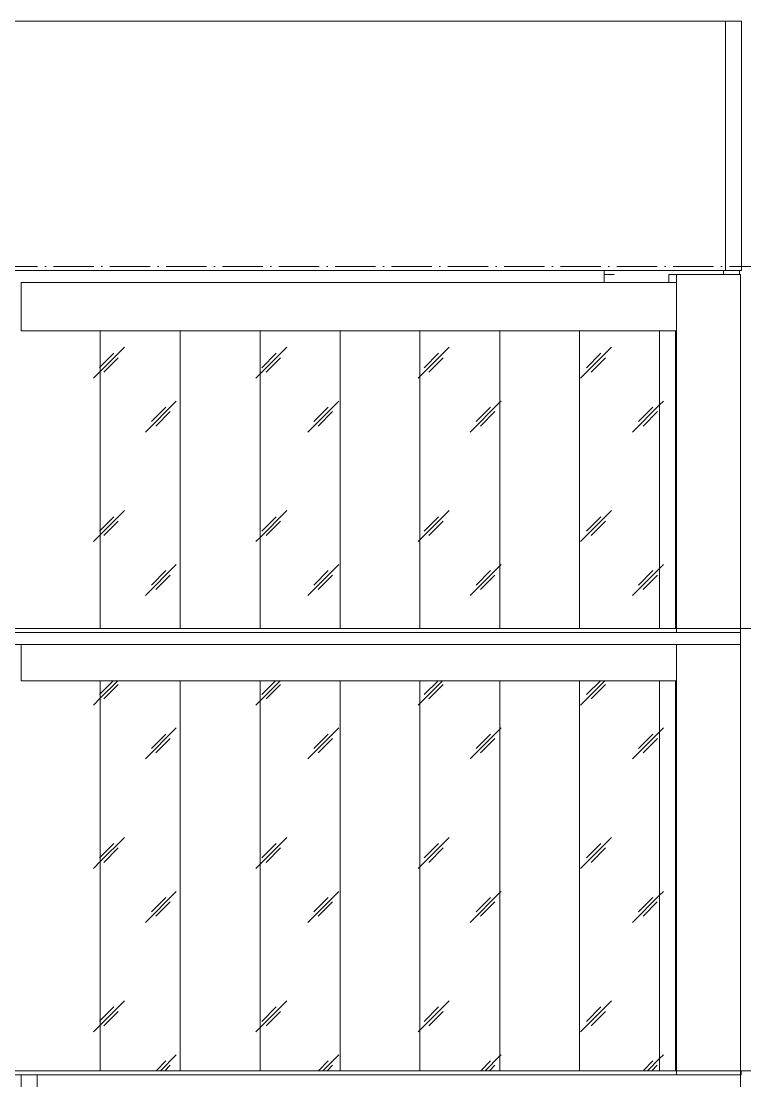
# Model space of a CAD drawing. Header units: millimetres. Extents: x -12680 to 112808, y -16580 to 93550.
# Drawn here: x 87034 to 96025, y 5375 to 18550 of the extents above; entities that cross this region are included whole.
import ezdxf

# ---------------------------------------------------------------- set-up
doc = ezdxf.new("R2010")
doc.units = ezdxf.units.MM
doc.linetypes.add('Grid Line', pattern=[14, 10, -2, 0, -2])
for name, color, linetype, lineweight in [('KINH', 152, 'Continuous', 5), ('NET CAT', 3, 'Continuous', 5), ('NET CATConcrete', 3, 'Continuous', 5), ('NET-THAY', 2, 'Continuous', 15), ('TRUC', 225, 'Continuous', 5)]:
    doc.layers.add(name, color=color, linetype=linetype, lineweight=lineweight)
pattern_1 = [(45.204, (43673.7, 40601.6), (0.002, 2032), [252.695, -2610.806]), (45.204, (43619, 40656.7), (0.002, 2032), [252.695, -2610.806]), (45.204, (43543.6, 40525.7), (0.002, 2032), [544.27, -2319.235]), (45.204, (42301.8, 41963), (0.002, 2032), [252.695, -2610.806]), (45.204, (42247, 42018.2), (0.002, 2032), [252.695, -2610.806]), (45.204, (42171.7, 41887.1), (0.002, 2032), [544.27, -2319.235])]

# ---------------------------------------------------------------- blocks, each defined once
blk = doc.blocks.new('System Panel - Glazed-V112-MẶT CẮT B-B')
at = {"layer": 'KINH'}
h = blk.add_hatch(dxfattribs=at)
h.set_pattern_fill('FP_8', color=256, style=0, pattern_type=2)
h.set_pattern_definition(pattern_1)
h.paths.add_polyline_path([(88016, 5500), (88016, 10350), (87034, 10350), (87034, 5500)], flags=0)
at = {"layer": 'KINH', "color": 7}
blk.add_line((88016, 5500), (88016, 10350), dxfattribs=at)
blk = doc.blocks.new('System Panel - Glazed-V113-MẶT CẮT B-B')
at = {"layer": 'KINH'}
h = blk.add_hatch(dxfattribs=at)
h.set_pattern_fill('FP_8', color=256, style=0, pattern_type=2)
h.set_pattern_definition(pattern_1)
h.paths.add_polyline_path([(89009, 5500), (89009, 10350), (88016, 10350), (88016, 5500)], flags=0)
at = {"layer": 'KINH', "color": 7}
for p, q in [((88016, 10350), (88016, 5500)), ((89009, 5500), (89009, 10350))]:
    blk.add_line(p, q, dxfattribs=at)
blk = doc.blocks.new('System Panel - Glazed-V114-MẶT CẮT B-B')
at = {"layer": 'KINH'}
h = blk.add_hatch(dxfattribs=at)
h.set_pattern_fill('FP_8', color=256, style=0, pattern_type=2)
h.set_pattern_definition(pattern_1)
h.paths.add_polyline_path([(90002, 5500), (90002, 10350), (89009, 10350), (89009, 5500)], flags=0)
at = {"layer": 'KINH', "color": 7}
for p, q in [((89009, 10350), (89009, 5500)), ((90002, 5500), (90002, 10350))]:
    blk.add_line(p, q, dxfattribs=at)
blk = doc.blocks.new('System Panel - Glazed-V115-MẶT CẮT B-B')
at = {"layer": 'KINH'}
h = blk.add_hatch(dxfattribs=at)
h.set_pattern_fill('FP_8', color=256, style=0, pattern_type=2)
h.set_pattern_definition(pattern_1)
h.paths.add_polyline_path([(90995, 5500), (90995, 10350), (90002, 10350), (90002, 5500), (90446, 5500)], flags=0)
at = {"layer": 'KINH', "color": 7}
for p, q in [((90002, 10350), (90002, 5500)), ((90995, 5500), (90995, 10350))]:
    blk.add_line(p, q, dxfattribs=at)
blk = doc.blocks.new('System Panel - Glazed-V116-MẶT CẮT B-B')
at = {"layer": 'KINH'}
h = blk.add_hatch(dxfattribs=at)
h.set_pattern_fill('FP_8', color=256, style=0, pattern_type=2)
h.set_pattern_definition(pattern_1)
h.paths.add_polyline_path([(91988, 5500), (91988, 10350), (90995, 10350), (90995, 5500)], flags=0)
at = {"layer": 'KINH', "color": 7}
for p, q in [((90995, 10350), (90995, 5500)), ((91988, 5500), (91988, 10350))]:
    blk.add_line(p, q, dxfattribs=at)
blk = doc.blocks.new('System Panel - Glazed-V117-MẶT CẮT B-B')
at = {"layer": 'KINH'}
h = blk.add_hatch(dxfattribs=at)
h.set_pattern_fill('FP_8', color=256, style=0, pattern_type=2)
h.set_pattern_definition(pattern_1)
h.paths.add_polyline_path([(92981, 5500), (92981, 10350), (91988, 10350), (91988, 5500)], flags=0)
at = {"layer": 'KINH', "color": 7}
for p, q in [((91988, 10350), (91988, 5500)), ((92981, 5500), (92981, 10350))]:
    blk.add_line(p, q, dxfattribs=at)
blk = doc.blocks.new('System Panel - Glazed-V118-MẶT CẮT B-B')
at = {"layer": 'KINH'}
h = blk.add_hatch(dxfattribs=at)
h.set_pattern_fill('FP_8', color=256, style=0, pattern_type=2)
h.set_pattern_definition(pattern_1)
h.paths.add_polyline_path([(93973, 5500), (93973, 10350), (92981, 10350), (92981, 5500)], flags=0)
at = {"layer": 'KINH', "color": 7}
for p, q in [((92981, 10350), (92981, 5500)), ((93973, 5500), (93973, 10350))]:
    blk.add_line(p, q, dxfattribs=at)
blk = doc.blocks.new('System Panel - Glazed-V119-MẶT CẮT B-B')
at = {"layer": 'KINH'}
h = blk.add_hatch(dxfattribs=at)
h.set_pattern_fill('FP_8', color=256, style=0, pattern_type=2)
h.set_pattern_definition(pattern_1)
h.paths.add_polyline_path([(94966, 5500), (94966, 10350), (93973, 10350), (93973, 5500), (94129, 5500)], flags=0)
at = {"layer": 'KINH', "color": 7}
for p, q in [((93973, 10350), (93973, 5500)), ((94966, 5500), (94966, 10350))]:
    blk.add_line(p, q, dxfattribs=at)
blk = doc.blocks.new('System Panel - Glazed-V120-MẶT CẮT B-B')
at = {"layer": 'KINH'}
h = blk.add_hatch(dxfattribs=at)
h.set_pattern_fill('FP_8', color=256, style=0, pattern_type=2)
h.set_pattern_definition(pattern_1)
h.paths.add_polyline_path([(95165, 5500), (95165, 10350), (94966, 10350), (94966, 5500)], flags=0)
at = {"layer": 'KINH', "color": 7}
for p, q in [((94966, 10350), (94966, 5500)), ((95165, 5500), (95165, 10350))]:
    blk.add_line(p, q, dxfattribs=at)
blk = doc.blocks.new('System Panel - Glazed-V199-MẶT CẮT B-B')
at = {"layer": 'KINH'}
h = blk.add_hatch(dxfattribs=at)
h.set_pattern_fill('FP_8', color=256, style=0, pattern_type=2)
h.set_pattern_definition(pattern_1)
h.paths.add_polyline_path([(88016, 11000), (88016, 14700), (87034, 14700), (87034, 11000)], flags=0)
at = {"layer": 'KINH', "color": 7}
blk.add_line((88016, 11000), (88016, 14700), dxfattribs=at)
blk = doc.blocks.new('System Panel - Glazed-V200-MẶT CẮT B-B')
at = {"layer": 'KINH'}
h = blk.add_hatch(dxfattribs=at)
h.set_pattern_fill('FP_8', color=256, style=0, pattern_type=2)
h.set_pattern_definition(pattern_1)
h.paths.add_polyline_path([(89009, 11000), (89009, 14700), (88016, 14700), (88016, 11000)], flags=0)
at = {"layer": 'KINH', "color": 7}
for p, q in [((88016, 14700), (88016, 11000)), ((89009, 11000), (89009, 14700))]:
    blk.add_line(p, q, dxfattribs=at)
blk = doc.blocks.new('System Panel - Glazed-V201-MẶT CẮT B-B')
at = {"layer": 'KINH'}
h = blk.add_hatch(dxfattribs=at)
h.set_pattern_fill('FP_8', color=256, style=0, pattern_type=2)
h.set_pattern_definition(pattern_1)
h.paths.add_polyline_path([(90002, 11000), (90002, 14700), (89009, 14700), (89009, 11000)], flags=0)
at = {"layer": 'KINH', "color": 7}
for p, q in [((89009, 14700), (89009, 11000)), ((90002, 11000), (90002, 14700))]:
    blk.add_line(p, q, dxfattribs=at)
blk = doc.blocks.new('System Panel - Glazed-V202-MẶT CẮT B-B')
at = {"layer": 'KINH'}
h = blk.add_hatch(dxfattribs=at)
h.set_pattern_fill('FP_8', color=256, style=0, pattern_type=2)
h.set_pattern_definition(pattern_1)
h.paths.add_polyline_path([(90995, 11000), (90995, 14700), (90002, 14700), (90002, 11000), (90446, 11000)], flags=0)
at = {"layer": 'KINH', "color": 7}
for p, q in [((90002, 14700), (90002, 11000)), ((90995, 11000), (90995, 14700))]:
    blk.add_line(p, q, dxfattribs=at)
blk = doc.blocks.new('System Panel - Glazed-V203-MẶT CẮT B-B')
at = {"layer": 'KINH'}
h = blk.add_hatch(dxfattribs=at)
h.set_pattern_fill('FP_8', color=256, style=0, pattern_type=2)
h.set_pattern_definition(pattern_1)
h.paths.add_polyline_path([(90995, 11000), (91988, 11000), (91988, 14700), (90995, 14700), (90995, 14232)], flags=0)
at = {"layer": 'KINH', "color": 7}
for p, q in [((90995, 14700), (90995, 11000)), ((91988, 11000), (91988, 14700))]:
    blk.add_line(p, q, dxfattribs=at)
blk = doc.blocks.new('System Panel - Glazed-V204-MẶT CẮT B-B')
at = {"layer": 'KINH'}
h = blk.add_hatch(dxfattribs=at)
h.set_pattern_fill('FP_8', color=256, style=0, pattern_type=2)
h.set_pattern_definition(pattern_1)
h.paths.add_polyline_path([(91988, 11000), (92981, 11000), (92981, 14700), (91988, 14700), (91988, 14232)], flags=0)
at = {"layer": 'KINH', "color": 7}
for p, q in [((91988, 14700), (91988, 11000)), ((92981, 11000), (92981, 14700))]:
    blk.add_line(p, q, dxfattribs=at)
blk = doc.blocks.new('System Panel - Glazed-V205-MẶT CẮT B-B')
at = {"layer": 'KINH'}
h = blk.add_hatch(dxfattribs=at)
h.set_pattern_fill('FP_8', color=256, style=0, pattern_type=2)
h.set_pattern_definition(pattern_1)
h.paths.add_polyline_path([(92981, 11000), (93973, 11000), (93973, 14700), (92981, 14700), (92981, 14232)], flags=0)
at = {"layer": 'KINH', "color": 7}
for p, q in [((92981, 14700), (92981, 11000)), ((93973, 11000), (93973, 14700))]:
    blk.add_line(p, q, dxfattribs=at)
blk = doc.blocks.new('System Panel - Glazed-V206-MẶT CẮT B-B')
at = {"layer": 'KINH'}
h = blk.add_hatch(dxfattribs=at)
h.set_pattern_fill('FP_8', color=256, style=0, pattern_type=2)
h.set_pattern_definition(pattern_1)
h.paths.add_polyline_path([(94129, 11000), (94966, 11000), (94966, 14700), (93973, 14700), (93973, 11000)], flags=0)
at = {"layer": 'KINH', "color": 7}
for p, q in [((93973, 14700), (93973, 11000)), ((94966, 11000), (94966, 14700))]:
    blk.add_line(p, q, dxfattribs=at)
blk = doc.blocks.new('System Panel - Glazed-V207-MẶT CẮT B-B')
at = {"layer": 'KINH'}
h = blk.add_hatch(dxfattribs=at)
h.set_pattern_fill('FP_8', color=256, style=0, pattern_type=2)
h.set_pattern_definition(pattern_1)
h.paths.add_polyline_path([(95165, 11000), (95165, 14700), (94966, 14700), (94966, 11000)], flags=0)
at = {"layer": 'KINH', "color": 7}
for p, q in [((94966, 14700), (94966, 11000)), ((95165, 11000), (95165, 14700))]:
    blk.add_line(p, q, dxfattribs=at)
blk = doc.blocks.new('ALC1807-ASCENT PLAZA-TANG 1_2_rvt-1-MẶT CẮT B-B')
at = {"layer": 'NET-THAY', "color": 10}
for p, q in [((95985, 18550), (83574, 18550)), ((95786, 15450), (95786, 18550)), ((95985, 18550), (95786, 18550)), ((95985, 18550), (95985, 15450)), ((95985, 15450), (95985, 18550)), ((83574, 15450), (95985, 15450)), ((95985, 15450), (95786, 15450)), ((87034, 0), (87034, 5450)), ((87034, 5450), (87232, 5450)), ((87232, 5450), (87232, 0))]:
    blk.add_line(p, q, dxfattribs=at)
at = {"layer": 'NET-THAY', "color": 250, "lineweight": 9}
for p, q in [((83538, 11000), (95970, 11000)), ((95970, 10950), (83538, 10950)), ((95970, 11000), (95970, 10950)), ((83538, 5500), (95980, 5500)), ((95980, 5450), (83538, 5450)), ((95980, 5500), (95980, 5450))]:
    blk.add_line(p, q, dxfattribs=at)
at = {"color": 250, "lineweight": 9}
for name in ['System Panel - Glazed-V199-MẶT CẮT B-B', 'System Panel - Glazed-V200-MẶT CẮT B-B', 'System Panel - Glazed-V201-MẶT CẮT B-B', 'System Panel - Glazed-V202-MẶT CẮT B-B', 'System Panel - Glazed-V203-MẶT CẮT B-B', 'System Panel - Glazed-V204-MẶT CẮT B-B', 'System Panel - Glazed-V205-MẶT CẮT B-B', 'System Panel - Glazed-V206-MẶT CẮT B-B', 'System Panel - Glazed-V207-MẶT CẮT B-B', 'System Panel - Glazed-V112-MẶT CẮT B-B', 'System Panel - Glazed-V113-MẶT CẮT B-B', 'System Panel - Glazed-V114-MẶT CẮT B-B', 'System Panel - Glazed-V115-MẶT CẮT B-B', 'System Panel - Glazed-V116-MẶT CẮT B-B', 'System Panel - Glazed-V117-MẶT CẮT B-B', 'System Panel - Glazed-V118-MẶT CẮT B-B', 'System Panel - Glazed-V119-MẶT CẮT B-B', 'System Panel - Glazed-V120-MẶT CẮT B-B']:
    blk.add_blockref(name, (0, 0), dxfattribs=at)
blk = doc.blocks.new('ALC1807-ASCENT PLAZA-TANG DIEN HINH_rvt-1-MẶT CẮT B-B')
at = {"layer": 'NET-THAY', "color": 10}
for p, q in [((95759, 15400), (95759, 15450)), ((95958, 15450), (95958, 15400))]:
    blk.add_line(p, q, dxfattribs=at)

msp = doc.modelspace()

# ---------------------------------------------------------------- linework, layer by layer
at = {"layer": 'NET CAT'}
for p, q in [((94403.7, 15400), (94277.1, 15400)), ((95080.2, 15300), (95080.2, 15400)), ((95175.3, 15400), (95080.2, 15400)), ((95175.3, 10950), (95175.3, 15400)), ((95969.7, 15400), (95175.3, 15400)), ((95969.7, 15400), (95969.7, 10950)), ((95175.3, 10950), (95969.7, 10950)), ((95175.3, 5450), (95175.3, 10800)), ((95175.3, 10800), (95969.7, 10800)), ((95969.7, 10800), (95969.7, 5450)), ((95969.7, 5450), (95175.3, 5450))]:
    msp.add_line(p, q, dxfattribs=at)
at = {"layer": 'NET CATConcrete'}
for p, q in [((87033.5, 15300), (95175.3, 15300)), ((87033.5, 15300), (87033.5, 14700)), ((95175.3, 14700), (95175.3, 15300)), ((87033.5, 14700), (95175.3, 14700)), ((95175.3, 10800), (87033.5, 10800)), ((87033.5, 10800), (87033.5, 10350)), ((95175.3, 10350), (95175.3, 10800)), ((87033.5, 10350), (95175.3, 10350))]:
    msp.add_line(p, q, dxfattribs=at)
at = {"layer": 'NET-THAY'}
msp.add_line((94277.1, 15450), (94277.1, 15300), dxfattribs=at)
at = {"layer": 'NET-THAY', "lineweight": 9}
for p, q in [((83537.5, 10950), (95969.7, 10950)), ((95969.7, 10950), (95969.7, 10800)), ((95969.7, 10800), (86239.2, 10800)), ((83537.5, 5450), (95969.7, 5450)), ((95969.7, 5450), (95969.7, 5300))]:
    msp.add_line(p, q, dxfattribs=at)
at = {"layer": 'TRUC', "linetype": 'Grid Line', "ltscale": 50}
for p, q in [((-12679, 15500), (108517.8, 15500)), ((-12679, 11000), (108517.8, 11000)), ((-12679, 5500), (108517.8, 5500))]:
    msp.add_line(p, q, dxfattribs=at)

# ---------------------------------------------------------------- block references
at = {"lineweight": 5}
for name in ['ALC1807-ASCENT PLAZA-TANG DIEN HINH_rvt-1-MẶT CẮT B-B', 'ALC1807-ASCENT PLAZA-TANG 1_2_rvt-1-MẶT CẮT B-B']:
    msp.add_blockref(name, (0, 0), dxfattribs=at)

doc.saveas('drawing.dxf')
